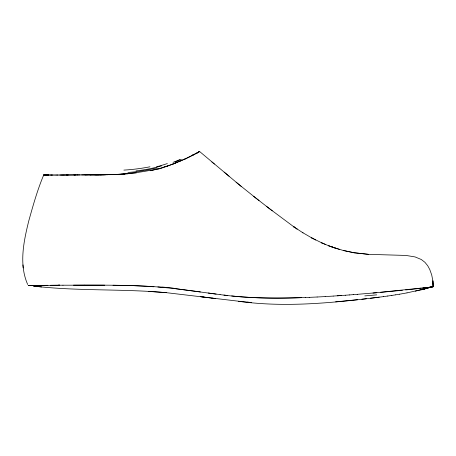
<?xml version="1.0" encoding="UTF-8"?>
<svg xmlns="http://www.w3.org/2000/svg" width="456" height="456" viewBox="0 0 456 456"><rect width="100%" height="100%" fill="white"/><g stroke="black" fill="none" stroke-linecap="round" stroke-linejoin="round"><path stroke-width="0.68" d="M236.117 182.189L238.67 184.304L199.597 151.506L199.044 151.825L199.369 151.637M199.603 151.506L199.306 151.677M198.28 152.253L199.135 151.774L198.73 151.996M198.354 152.207L198.856 151.928M198.508 152.122L196.183 153.393M198.086 152.355L196.798 153.062M197.374 152.749L198.212 152.287M196.103 153.438L197.066 152.914M195.362 153.837L196.411 153.273M195.715 153.643L192.905 155.131M194.239 154.43L185.934 158.585M192.82 155.177L188.858 157.183M187.786 157.708L188.835 157.195M186.681 158.238L187.747 157.725M186.629 158.26L184.361 159.321M185.923 158.585L168.942 165.551M185.478 158.802L180.553 161.008M180.593 160.991L173.753 163.778M175.765 162.997L173.063 164.046M172.357 164.308L173.799 163.755M172.414 164.285L169.586 165.323M169.649 165.3L160.022 168.367L150.132 170.749M164.81 166.936L168.965 165.539M167.591 166.018L162.051 167.785M157.918 168.942L150.959 170.578M424.798 288.853L407.02 292.877M428.258 287.992L415.256 291.167M368.499 254.34L353.976 252.749L368.499 254.34L406.068 255.445L415.12 256.939L421.315 259.51L424.941 262.32L427.711 265.734L429.746 269.467L431.695 274.894L432.864 280.81L433.194 286.721L428.674 287.468M433.046 286.75L432.858 280.828L433.177 286.727M407.003 292.877L399.536 294.211M432.556 286.83L433.012 286.744L429.763 287.177M395.762 294.821L399.496 294.211M432.505 286.841L432.14 286.898M431.992 286.921L426.303 287.69M391.818 295.425L395.717 294.827M387.72 296.024L391.881 295.42M383.445 296.622L387.794 296.018M433.069 286.738L429.085 287.286M383.53 296.611L370.483 298.27M379.175 297.192L361.87 299.256M428.629 287.32L372.991 293.037M427.363 287.497L428.327 287.383M136.287 172.966L116.417 174.42M421.093 288.312L405.623 289.959M423.601 287.918L424.73 287.799M366.345 298.754C324.085 303.633 281.295 307.162 238.921 301.336M419.651 288.352L420.717 288.232M357.647 299.706L340.125 301.422M402.369 290.29L380.714 292.353M335.605 301.849L339.948 301.45M376.895 292.695L357.236 294.337M353.246 294.65L357.344 294.32M349.25 294.952L353.36 294.627M128.011 173.839L121.039 174.283M345.238 295.249L349.353 294.935M345.334 295.237L333.222 296.075M337.258 295.807L341.299 295.528M333.182 296.087L325.156 296.571M124.95 174.044L114.912 174.54M122.567 174.203L124.095 174.112M325.145 296.577L317.142 297.01M119.512 174.357L121.872 174.22M317.142 297.004L309.197 297.363M120.316 174.295L111.777 174.58M118.759 174.363L113.373 174.585M305.258 297.517L309.214 297.358M305.292 297.512C276.86 298.629 248.281 298.486 220.043 294.599M115.636 174.505L109.36 174.688M31.173 285.462L28.42 285.536L28.95 285.541M28.87 285.519L28.238 285.541L63.002 285.211M28.916 285.519L31.299 285.456M301.399 297.643C278.154 298.418 254.83 298.361 231.676 295.95M114.068 174.523L108.659 174.665M112.501 174.568L101.551 174.785M110.933 174.608L107.097 174.699M103.962 174.756L107.798 174.682L99.989 174.808M105.587 174.773L100.816 174.802M104.014 174.796L95.332 174.847M29.007 285.541L47.886 285.302M101.534 174.819L95.281 174.865M100.844 174.836L93.788 174.859M58.528 285.068L59.696 285.057M67.87 174.984L74.254 174.944M66.348 174.996L68.012 174.984M74.026 174.944L75.816 174.933M99.254 174.847L93.725 174.87M50.616 285.285L59.707 285.228M64.849 175.001L77.36 174.927M63.367 175.013L67.99 174.984M74.197 174.95L80.079 174.91M92.243 174.865L94.495 174.853L87.581 174.882M64.969 175.001L61.913 175.018L63.498 175.007M77.315 174.933L83.083 174.904M90.704 174.87L92.916 174.865M81.578 174.904L91.337 174.87M83.494 174.899L88.128 174.882M59.109 175.03L60.642 175.018M85.033 174.893L86.577 174.887M62.939 285.205C95.885 285.251 128.905 284.533 161.777 287.251M59.269 175.024L56.47 175.036M89.695 174.882L91.274 174.876M57.929 175.03L55.222 175.036M73.501 285.171L84.719 285.148M54.007 175.03L55.375 175.036M84.782 285.154L104.749 285.2M54.178 175.036L50.81 175.024M51.739 175.03L53.027 175.03M50.69 175.024L51.927 175.03M49.715 175.018L50.884 175.024M49.892 175.018L47.943 175.007M48.097 175.007L48.98 175.013M47.173 174.996L48.154 175.007M46.506 174.99L47.259 175.001M45.948 174.984L47.395 175.001M46.563 174.996L45.15 174.979M45.668 174.984L46.694 174.996M46.056 174.99L43.958 174.961M45.475 174.984L44.01 174.961M113.025 285.262L133.853 285.661L153.957 286.647M45.053 174.979L43.668 174.961M43.73 174.961C37.557 189.508 33.02 205.616 28.705 221.16C23.666 241.68 18.827 264.298 27.662 284.453M43.799 174.961L43.605 174.961M148.645 291.412L166.486 292.678C122.231 288.659 77.617 291.298 33.453 286.083L41.667 286.932M152.384 286.71L153.706 286.79M157.879 286.949L173.257 288.409L196.411 291.39M247.283 302.151L251.467 302.533M166.252 292.666L243.025 301.735M251.387 302.545L238.847 301.296M173.371 288.403L220.071 294.61M223.93 295.078L227.783 295.528M211.932 298.15L215.739 298.617L200.252 296.599L204.191 297.135M216.127 294.097L208.255 293.037M196.507 291.401L200.406 291.948M343.305 250.481L354.107 252.766L343.066 250.424L331.991 247.01L339.595 249.466M336.175 248.417L328.633 245.755L332.737 247.272L332.424 247.152M325.31 244.41L325.709 244.581L321.554 242.786L329.05 245.909M322.033 242.997L311.551 237.815L315.62 239.947L315.181 239.719M312.058 238.083L302.527 232.549L302.989 232.839L293.807 226.814L294.223 227.111L269.239 208.477M296.679 228.769L297.112 229.066L293.807 226.814M266.555 206.408L272.283 210.826M269.513 208.688L256.198 198.337M253.587 196.285L259.025 200.554M256.392 198.491L238.562 184.213L241.156 186.344M211.846 161.954L214.4 164.052M224.158 172.123L226.666 174.226M226.603 174.169L229.072 176.261M23.21 267.94L22.954 264.896M161.373 165.933A132.103 110.597 -3.4 0 1 136.013 170.897M181.437 159.264A129.054 82.724 -10.7 0 1 175.007 161.943M197.756 152.692A31.886 1.636 -25.3 0 1 195.527 153.9M194.82 153.974A30.045 1.294 -25.8 0 1 192.512 155.188M179.755 159.64A158.015 123.451 -11.1 0 1 173.075 162.342M167.335 163.561A123.04 103.318 -8.8 0 1 156.528 166.788M150.047 170.356A164.605 148.263 -6.6 0 1 124.927 173.599M48.672 175.036A26.71 0.325 -0.3 0 1 46.227 175.018M161.84 287.006A330.195 236.806 -5.8 0 1 173.445 288.163M427.027 287.633A50.445 0.849 -5.3 0 1 421.965 288.243M156.921 167.945A157.354 141.366 -6.1 0 1 127.925 172.465M194.051 154.419A22.977 1.1 -25.5 0 1 191.537 155.724M162.131 168.007A126.181 117.255 3.6 0 1 157.987 169.165M149.967 166.793A159.64 129.618 -4 0 1 123.884 170.105M376.719 294.872A604.046 132.194 0.7 0 1 364.794 295.887M428.224 287.992L420.911 289.839L428.235 287.998M62.033 175.018L60.494 175.024L62.056 175.013"/></g></svg>
